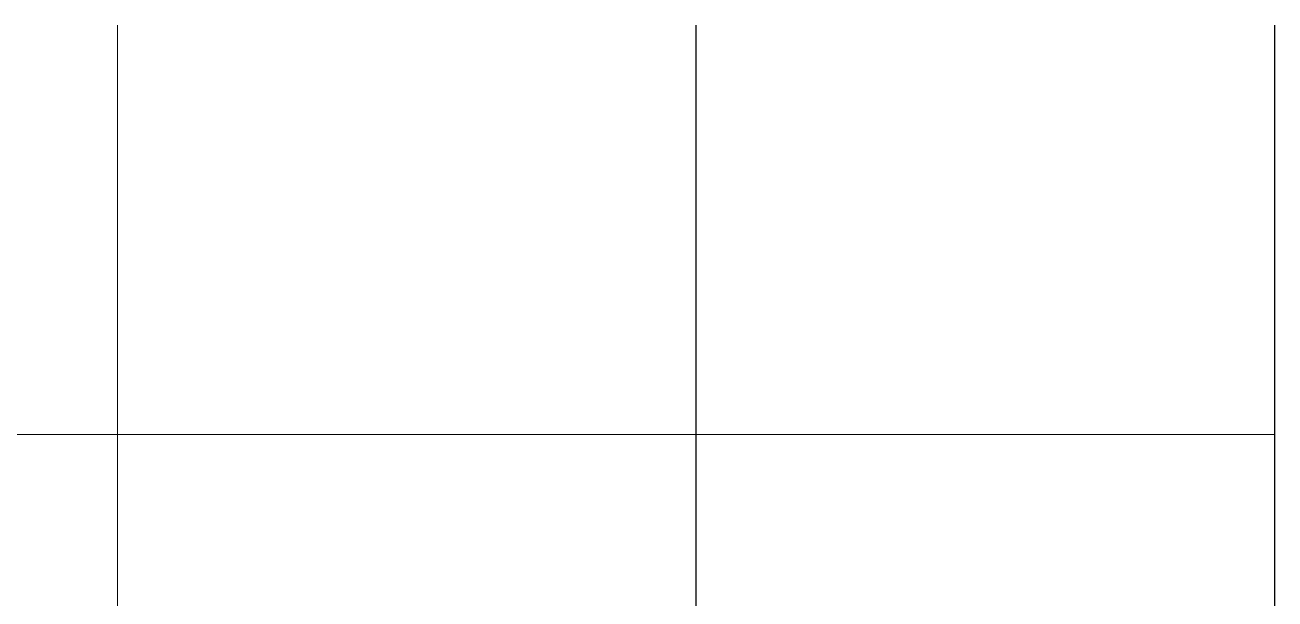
# Model space of a CAD drawing. Header units: millimetres. Extents: x 9 to 5215, y -207 to 4633.
# Drawn here: x 4574 to 5215, y 4339 to 4633 of the extents above; entities that cross this region are included whole.
import ezdxf

# ---------------------------------------------------------------- set-up
doc = ezdxf.new("R2010")
doc.units = ezdxf.units.MM
doc.layers.add('Рамка', color=1, linetype='Continuous', plot=False)

msp = doc.modelspace()

# ---------------------------------------------------------------- linework, layer by layer
at = {"layer": 'Рамка', "lineweight": 9}
for p, q in [((4621.18, 4423.03), (4621.18, 4633.03)), ((4324.18, 4423.03), (4621.18, 4423.03)), ((4621.18, 4213.03), (4621.18, 4423.03)), ((4621.18, 4423.03), (4918.18, 4423.03)), ((4918.18, 4423.03), (5215.18, 4423.03))]:
    msp.add_line(p, q, dxfattribs=at)
at = {"layer": 'Рамка'}
for p, q in [((4918.18, 4423.03), (4918.18, 4633.03)), ((5215.18, 4423.03), (5215.18, 4633.03)), ((4918.18, 4213.03), (4918.18, 4423.03)), ((5215.18, 4213.03), (5215.18, 4423.03))]:
    msp.add_line(p, q, dxfattribs=at)

doc.saveas('drawing.dxf')
